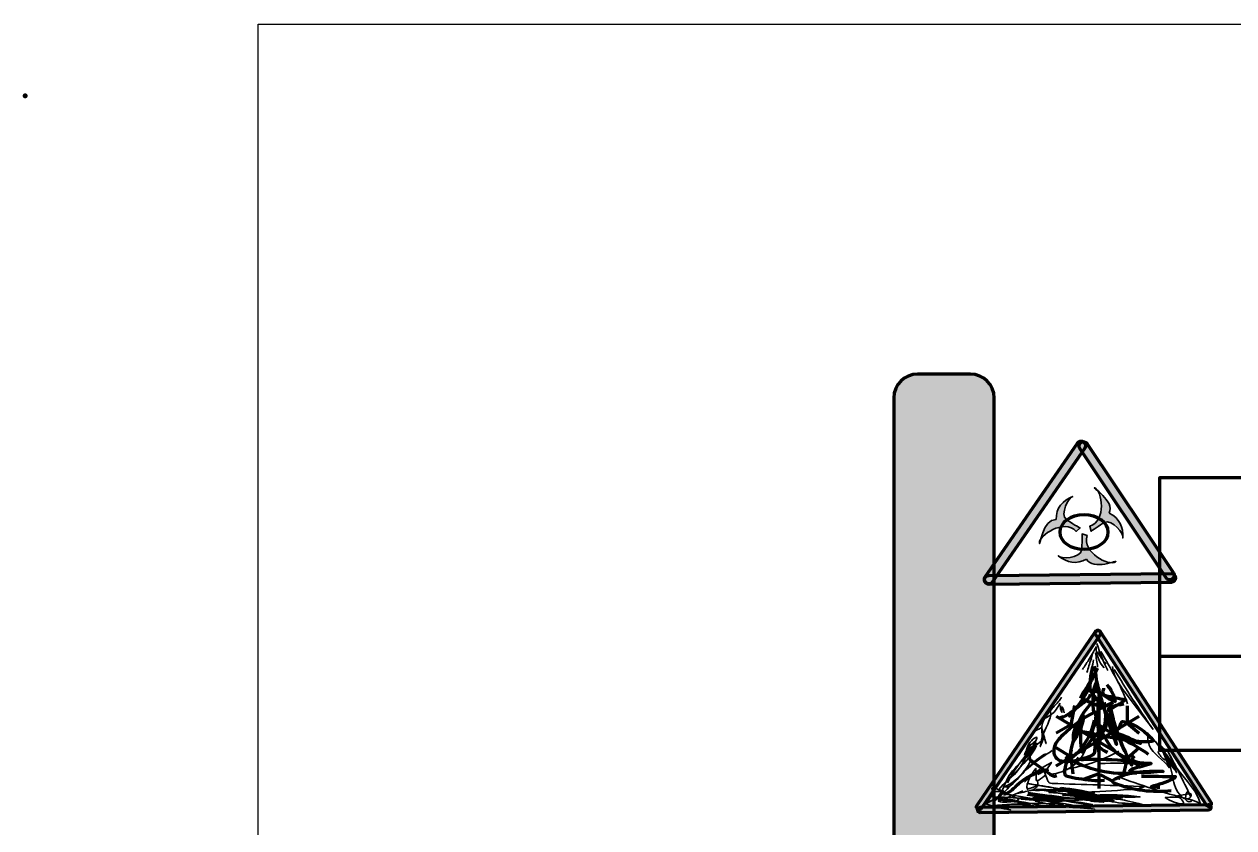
# Model space of a CAD drawing. Header units: inches. Extents: x -455 to 1024, y -792 to -26.
# Drawn here: x -455 to 160, y -435 to -26 of the extents above; entities that cross this region are included whole.
import ezdxf

# ---------------------------------------------------------------- set-up
doc = ezdxf.new("R2010")
doc.units = ezdxf.units.IN
doc.header["$MEASUREMENT"] = 0
for name, color, linetype in [('Box', 7, 'Continuous'), ('Hazard Design', 7, 'Continuous'), ('Layer 1', 7, 'Continuous')]:
    doc.layers.add(name, color=color, linetype=linetype)
picture_1 = doc.add_image_def('image1.png', size_in_pixel=(2720, 1532))

msp = doc.modelspace()

# ---------------------------------------------------------------- hatches: boundary and pattern name
at = {"layer": 'Box', "true_color": 0x939597}
h = msp.add_hatch(color=252, dxfattribs=at)
h.dxf.hatch_style = 2
edge = h.paths.add_edge_path()
edge.add_spline(control_points=[(26, -531), (26, -531), (-1, -531), (-1, -531), (-7.6, -531), (-13, -525.6), (-13, -519), (-13, -519), (-13, -216), (-13, -216), (-13, -209.4), (-7.6, -204), (-1, -204), (-1, -204), (26, -204), (26, -204), (32.6, -204), (38, -209.4), (38, -216), (38, -216), (38, -519), (38, -519), (38, -525.6), (32.6, -531), (26, -531)], knot_values=[0, 0, 0, 0, 1, 1, 1, 2, 2, 2, 3, 3, 3, 4, 4, 4, 5, 5, 5, 6, 6, 6, 7, 7, 7, 8, 8, 8, 8], degree=3, periodic=1)
at = {"layer": 'Hazard Design', "true_color": 0xed1c24}
h = msp.add_hatch(color=240, dxfattribs=at)
h.dxf.hatch_style = 2
edge = h.paths.add_edge_path()
edge.add_spline(control_points=[(37.2, -309.69), (37.2, -309.69), (84.05, -241.57), (84.05, -241.57), (84.75, -240.55), (84.49, -239.14), (83.47, -238.44), (83.47, -238.44), (83.47, -238.44), (83.47, -238.44), (82.45, -237.74), (81.04, -238), (80.34, -239.02), (80.34, -239.02), (33.49, -307.14), (33.49, -307.14), (32.79, -308.16), (33.05, -309.57), (34.07, -310.27), (34.07, -310.27), (34.07, -310.27), (34.07, -310.27), (35.09, -310.97), (36.5, -310.71), (37.2, -309.69)], knot_values=[0, 0, 0, 0, 1, 1, 1, 2, 2, 2, 3, 3, 3, 4, 4, 4, 5, 5, 5, 6, 6, 6, 7, 7, 7, 8, 8, 8, 8], degree=3, periodic=1)
h = msp.add_hatch(color=240, dxfattribs=at)
h.dxf.hatch_style = 2
edge = h.paths.add_edge_path()
edge.add_spline(control_points=[(129.11, -305.11), (129.11, -305.11), (85.21, -239.38), (85.21, -239.38), (84.53, -238.35), (83.12, -238.07), (82.09, -238.76), (82.09, -238.76), (82.09, -238.76), (82.09, -238.76), (81.07, -239.45), (80.79, -240.85), (81.47, -241.88), (81.47, -241.88), (125.36, -307.61), (125.36, -307.61), (126.05, -308.63), (127.46, -308.91), (128.49, -308.23), (128.49, -308.23), (128.49, -308.23), (128.49, -308.23), (129.51, -307.54), (129.79, -306.14), (129.11, -305.11)], knot_values=[0, 0, 0, 0, 1, 1, 1, 2, 2, 2, 3, 3, 3, 4, 4, 4, 5, 5, 5, 6, 6, 6, 7, 7, 7, 8, 8, 8, 8], degree=3, periodic=1)
at = {"layer": 'Hazard Design', "true_color": 0x231f20}
h = msp.add_hatch(color=250, dxfattribs=at)
h.dxf.hatch_style = 2
edge = h.paths.add_edge_path()
edge.add_spline(control_points=[(96.39, -274.69), (99.88, -268.7), (86.65, -260.92), (89.2, -261.86), (92.84, -263.21), (95.21, -278.6), (86.57, -281.37), (86.57, -281.37), (87.29, -283.93), (87.29, -283.93), (87.29, -283.93), (91.61, -280.76), (94.14, -279.43), (97.97, -277.41), (104.23, -285.51), (103.36, -287.41), (103.63, -281.81), (101.89, -277.27), (96.39, -274.69)], knot_values=[0, 0, 0, 0, 1, 1, 1, 2, 2, 2, 3, 3, 3, 4, 4, 4, 5, 5, 5, 6, 6, 6, 6], degree=3, periodic=1)
h = msp.add_hatch(color=250, dxfattribs=at)
h.dxf.hatch_style = 2
edge = h.paths.add_edge_path()
edge.add_spline(control_points=[(69.46, -277.97), (62.55, -277.38), (61.2, -292.67), (60.96, -289.97), (60.61, -286.1), (73.5, -277.35), (79.71, -283.97), (79.71, -283.97), (81.71, -282.22), (81.71, -282.22), (81.71, -282.22), (77, -279.68), (74.71, -277.97), (71.24, -275.37), (75.87, -266.25), (77.96, -266.22), (72.79, -268.38), (69.43, -271.9), (69.46, -277.97)], knot_values=[0, 0, 0, 0, 1, 1, 1, 2, 2, 2, 3, 3, 3, 4, 4, 4, 5, 5, 5, 6, 6, 6, 6], degree=3, periodic=1)
h = msp.add_hatch(color=250, dxfattribs=at)
h.dxf.hatch_style = 2
edge = h.paths.add_edge_path()
edge.add_spline(control_points=[(85, -298.02), (87.88, -304.33), (101.86, -298.01), (99.63, -299.54), (96.42, -301.74), (82.48, -294.81), (85.2, -286.15), (85.2, -286.15), (82.69, -285.27), (82.69, -285.27), (82.69, -285.27), (82.79, -290.62), (82.42, -293.45), (81.87, -297.75), (71.64, -298.19), (70.59, -296.39), (75.01, -299.83), (79.72, -301.03), (85, -298.02)], knot_values=[0, 0, 0, 0, 1, 1, 1, 2, 2, 2, 3, 3, 3, 4, 4, 4, 5, 5, 5, 6, 6, 6, 6], degree=3, periodic=1)
at = {"layer": 'Hazard Design', "true_color": 0xed1c24}
h = msp.add_hatch(color=240, dxfattribs=at)
h.dxf.hatch_style = 2
edge = h.paths.add_edge_path()
edge.add_spline(control_points=[(35.4, -310.94), (35.4, -310.94), (127.92, -309.89), (127.92, -309.89), (129.16, -309.88), (130.16, -308.85), (130.15, -307.61), (130.15, -307.61), (130.15, -307.61), (130.15, -307.61), (130.13, -306.38), (129.11, -305.38), (127.87, -305.39), (127.87, -305.39), (35.35, -306.44), (35.35, -306.44), (34.11, -306.45), (33.11, -307.47), (33.13, -308.71), (33.13, -308.71), (33.13, -308.71), (33.13, -308.71), (33.14, -309.95), (34.16, -310.95), (35.4, -310.94)], knot_values=[0, 0, 0, 0, 1, 1, 1, 2, 2, 2, 3, 3, 3, 4, 4, 4, 5, 5, 5, 6, 6, 6, 7, 7, 7, 8, 8, 8, 8], degree=3, periodic=1)
at = {"layer": 'Hazard Design', "true_color": 0x00adef}
h = msp.add_hatch(color=140, dxfattribs=at)
h.dxf.hatch_style = 2
edge = h.paths.add_edge_path()
edge.add_spline(control_points=[(91.49, -334.5), (90.84, -334.05), (89.95, -334.21), (89.5, -334.87), (89.5, -334.87), (29.27, -423.18), (29.27, -423.18), (28.82, -423.84), (28.99, -424.74), (29.64, -425.19), (30.29, -425.64), (31.18, -425.47), (31.63, -424.82), (31.63, -424.82), (91.86, -336.51), (91.86, -336.51), (92.31, -335.85), (92.14, -334.95), (91.49, -334.5)], knot_values=[0, 0, 0, 0, 1, 1, 1, 2, 2, 2, 3, 3, 3, 4, 4, 4, 5, 5, 5, 6, 6, 6, 6], degree=3, periodic=1)
h = msp.add_hatch(color=140, dxfattribs=at)
h.dxf.hatch_style = 2
edge = h.paths.add_edge_path()
edge.add_spline(control_points=[(148.16, -421.68), (148.16, -421.68), (91.85, -334.96), (91.85, -334.96), (91.44, -334.32), (90.59, -334.14), (89.97, -334.57), (89.97, -334.57), (89.97, -334.57), (89.97, -334.57), (89.35, -335), (89.18, -335.87), (89.59, -336.51), (89.59, -336.51), (145.9, -423.24), (145.9, -423.24), (146.32, -423.88), (147.17, -424.05), (147.79, -423.62), (147.79, -423.62), (147.79, -423.62), (147.79, -423.62), (148.41, -423.2), (148.58, -422.32), (148.16, -421.68)], knot_values=[0, 0, 0, 0, 1, 1, 1, 2, 2, 2, 3, 3, 3, 4, 4, 4, 5, 5, 5, 6, 6, 6, 7, 7, 7, 8, 8, 8, 8], degree=3, periodic=1)
h = msp.add_hatch(color=140, dxfattribs=at)
h.dxf.hatch_style = 2
edge = h.paths.add_edge_path()
edge.add_spline(control_points=[(31.04, -427.08), (31.04, -427.08), (146.81, -425.73), (146.81, -425.73), (147.58, -425.72), (148.2, -425.09), (148.19, -424.32), (148.19, -424.32), (148.19, -424.32), (148.19, -424.32), (148.18, -423.55), (147.55, -422.93), (146.78, -422.94), (146.78, -422.94), (31.01, -424.28), (31.01, -424.28), (30.24, -424.29), (29.62, -424.93), (29.63, -425.7), (29.63, -425.7), (29.63, -425.7), (29.63, -425.7), (29.63, -426.47), (30.27, -427.09), (31.04, -427.08)], knot_values=[0, 0, 0, 0, 1, 1, 1, 2, 2, 2, 3, 3, 3, 4, 4, 4, 5, 5, 5, 6, 6, 6, 7, 7, 7, 8, 8, 8, 8], degree=3, periodic=1)

# ---------------------------------------------------------------- linework, layer by layer
at = {"layer": 'Box', "color": 250, "lineweight": 211, "true_color": 0x231f20}
msp.add_lwpolyline([(374.68, -395.5), (122.11, -395.5), (122.11, -256.5), (374.68, -256.5), (374.68, -395.5)], dxfattribs=at)
at = {"layer": 'Box', "color": 251, "lineweight": 158, "true_color": 0x58585b}
msp.add_lwpolyline([(122.11, -347.45), (377.13, -347.45)], dxfattribs=at)
at = {"layer": 'Box', "color": 250, "lineweight": 70, "true_color": 0x231f20}
msp.add_open_spline([(-454.5, -63), (-454.5, -63), (-454.5, -63), (-454.5, -63), (-454.22, -63), (-454, -62.78), (-454, -62.5), (-454, -62.5), (-454, -62.5), (-454, -62.5), (-454, -62.22), (-454.22, -62), (-454.5, -62), (-454.5, -62), (-454.5, -62), (-454.5, -62), (-454.78, -62), (-455, -62.22), (-455, -62.5), (-455, -62.5), (-455, -62.5), (-455, -62.5), (-455, -62.78), (-454.78, -63), (-454.5, -63)], degree=3, knots=[0, 0, 0, 0, 1, 1, 1, 2, 2, 2, 3, 3, 3, 4, 4, 4, 5, 5, 5, 6, 6, 6, 7, 7, 7, 8, 8, 8, 8], dxfattribs=at)
at = {"layer": 'Box', "color": 252, "lineweight": 211, "true_color": 0x939597}
msp.add_open_spline([(26, -531), (26, -531), (-1, -531), (-1, -531), (-7.6, -531), (-13, -525.6), (-13, -519), (-13, -519), (-13, -216), (-13, -216), (-13, -209.4), (-7.6, -204), (-1, -204), (-1, -204), (26, -204), (26, -204), (32.6, -204), (38, -209.4), (38, -216), (38, -216), (38, -519), (38, -519), (38, -525.6), (32.6, -531), (26, -531)], degree=3, knots=[0, 0, 0, 0, 1, 1, 1, 2, 2, 2, 3, 3, 3, 4, 4, 4, 5, 5, 5, 6, 6, 6, 7, 7, 7, 8, 8, 8, 8], dxfattribs=at)
at = {"layer": 'Hazard Design', "color": 141, "lineweight": 158, "true_color": 0x6dcff6}
for points in [[(88, -349.25), (88, -349.25)], [(143.81, -420.62), (143.81, -420.62)]]:
    msp.add_lwpolyline(points, dxfattribs=at)
at = {"layer": 'Hazard Design', "color": 18, "lineweight": 106, "true_color": 0x000000}
for points in [[(91.23, -363.85), (91.23, -414.78)], [(78.9, -372.54), (77, -382.42)], [(83.2, -369.23), (90.62, -372.54)], [(90.62, -374.62), (98.47, -370.89)], [(105.64, -372.75), (105.64, -381.58)], [(69.49, -403.19), (111.76, -377.93)], [(69.49, -377.93), (111.76, -403.19)], [(77, -382.42), (69.49, -386.62)], [(105.64, -381.58), (111.76, -386.62)], [(77, -398.69), (69.49, -394.08)], [(77, -398.69), (77.95, -407.33)], [(105.64, -399.53), (103.71, -407.33)], [(111.76, -394.08), (105.64, -399.53)], [(91.23, -407.33), (83.2, -410.22)], [(91.96, -407.79), (98.89, -411.42)]]:
    msp.add_lwpolyline(points, dxfattribs=at)
at = {"layer": 'Hazard Design', "color": 240, "lineweight": 70, "true_color": 0xed1c24}
for points in [[(37.2, -309.69), (37.2, -309.69), (84.05, -241.57), (84.05, -241.57), (84.75, -240.55), (84.49, -239.14), (83.47, -238.44), (83.47, -238.44), (83.47, -238.44), (83.47, -238.44), (82.45, -237.74), (81.04, -238), (80.34, -239.02), (80.34, -239.02), (33.49, -307.14), (33.49, -307.14), (32.79, -308.16), (33.05, -309.57), (34.07, -310.27), (34.07, -310.27), (34.07, -310.27), (34.07, -310.27), (35.09, -310.97), (36.5, -310.71), (37.2, -309.69)], [(129.11, -305.11), (129.11, -305.11), (85.21, -239.38), (85.21, -239.38), (84.53, -238.35), (83.12, -238.07), (82.09, -238.76), (82.09, -238.76), (82.09, -238.76), (82.09, -238.76), (81.07, -239.45), (80.79, -240.85), (81.47, -241.88), (81.47, -241.88), (125.36, -307.61), (125.36, -307.61), (126.05, -308.63), (127.46, -308.91), (128.49, -308.23), (128.49, -308.23), (128.49, -308.23), (128.49, -308.23), (129.51, -307.54), (129.79, -306.14), (129.11, -305.11)], [(35.4, -310.94), (35.4, -310.94), (127.92, -309.89), (127.92, -309.89), (129.16, -309.88), (130.16, -308.85), (130.15, -307.61), (130.15, -307.61), (130.15, -307.61), (130.15, -307.61), (130.13, -306.38), (129.11, -305.38), (127.87, -305.39), (127.87, -305.39), (35.35, -306.44), (35.35, -306.44), (34.11, -306.45), (33.11, -307.47), (33.13, -308.71), (33.13, -308.71), (33.13, -308.71), (33.13, -308.71), (33.14, -309.95), (34.16, -310.95), (35.4, -310.94)]]:
    msp.add_open_spline(points, degree=3, knots=[0, 0, 0, 0, 1, 1, 1, 2, 2, 2, 3, 3, 3, 4, 4, 4, 5, 5, 5, 6, 6, 6, 7, 7, 7, 8, 8, 8, 8], dxfattribs=at)
at = {"layer": 'Hazard Design', "color": 250, "lineweight": 35, "true_color": 0x231f20}
for points in [[(96.39, -274.69), (99.88, -268.7), (86.65, -260.92), (89.2, -261.86), (92.84, -263.21), (95.21, -278.6), (86.57, -281.37), (86.57, -281.37), (87.29, -283.93), (87.29, -283.93), (87.29, -283.93), (91.61, -280.76), (94.14, -279.43), (97.97, -277.41), (104.23, -285.51), (103.36, -287.41), (103.63, -281.81), (101.89, -277.27), (96.39, -274.69)], [(69.46, -277.97), (62.55, -277.38), (61.2, -292.67), (60.96, -289.97), (60.61, -286.1), (73.5, -277.35), (79.71, -283.97), (79.71, -283.97), (81.71, -282.22), (81.71, -282.22), (81.71, -282.22), (77, -279.68), (74.71, -277.97), (71.24, -275.37), (75.87, -266.25), (77.96, -266.22), (72.79, -268.38), (69.43, -271.9), (69.46, -277.97)], [(85, -298.02), (87.88, -304.33), (101.86, -298.01), (99.63, -299.54), (96.42, -301.74), (82.48, -294.81), (85.2, -286.15), (85.2, -286.15), (82.69, -285.27), (82.69, -285.27), (82.69, -285.27), (82.79, -290.62), (82.42, -293.45), (81.87, -297.75), (71.64, -298.19), (70.59, -296.39), (75.01, -299.83), (79.72, -301.03), (85, -298.02)]]:
    msp.add_open_spline(points, degree=3, knots=[0, 0, 0, 0, 1, 1, 1, 2, 2, 2, 3, 3, 3, 4, 4, 4, 5, 5, 5, 6, 6, 6, 6], dxfattribs=at)
at = {"layer": 'Hazard Design', "color": 250, "lineweight": 106, "true_color": 0x231f20}
msp.add_open_spline([(96, -284.33), (96, -289.16), (90.48, -293.07), (83.67, -293.07), (76.85, -293.07), (71.33, -289.16), (71.33, -284.33), (71.33, -279.51), (76.85, -275.59), (83.67, -275.59), (90.48, -275.59), (96, -279.51), (96, -284.33)], degree=3, knots=[0, 0, 0, 0, 1, 1, 1, 2, 2, 2, 3, 3, 3, 4, 4, 4, 4], dxfattribs=at)
at = {"layer": 'Hazard Design', "color": 140, "lineweight": 70, "true_color": 0x00adef}
for points, knots in [([(91.49, -334.5), (90.84, -334.05), (89.95, -334.21), (89.5, -334.87), (89.5, -334.87), (29.27, -423.18), (29.27, -423.18), (28.82, -423.84), (28.99, -424.74), (29.64, -425.19), (30.29, -425.64), (31.18, -425.47), (31.63, -424.82), (31.63, -424.82), (91.86, -336.51), (91.86, -336.51), (92.31, -335.85), (92.14, -334.95), (91.49, -334.5)], [0, 0, 0, 0, 1, 1, 1, 2, 2, 2, 3, 3, 3, 4, 4, 4, 5, 5, 5, 6, 6, 6, 6]), ([(148.16, -421.68), (148.16, -421.68), (91.85, -334.96), (91.85, -334.96), (91.44, -334.32), (90.59, -334.14), (89.97, -334.57), (89.97, -334.57), (89.97, -334.57), (89.97, -334.57), (89.35, -335), (89.18, -335.87), (89.59, -336.51), (89.59, -336.51), (145.9, -423.24), (145.9, -423.24), (146.32, -423.88), (147.17, -424.05), (147.79, -423.62), (147.79, -423.62), (147.79, -423.62), (147.79, -423.62), (148.41, -423.2), (148.58, -422.32), (148.16, -421.68)], [0, 0, 0, 0, 1, 1, 1, 2, 2, 2, 3, 3, 3, 4, 4, 4, 5, 5, 5, 6, 6, 6, 7, 7, 7, 8, 8, 8, 8]), ([(31.04, -427.08), (31.04, -427.08), (146.81, -425.73), (146.81, -425.73), (147.58, -425.72), (148.2, -425.09), (148.19, -424.32), (148.19, -424.32), (148.19, -424.32), (148.19, -424.32), (148.18, -423.55), (147.55, -422.93), (146.78, -422.94), (146.78, -422.94), (31.01, -424.28), (31.01, -424.28), (30.24, -424.29), (29.62, -424.93), (29.63, -425.7), (29.63, -425.7), (29.63, -425.7), (29.63, -425.7), (29.63, -426.47), (30.27, -427.09), (31.04, -427.08)], [0, 0, 0, 0, 1, 1, 1, 2, 2, 2, 3, 3, 3, 4, 4, 4, 5, 5, 5, 6, 6, 6, 7, 7, 7, 8, 8, 8, 8])]:
    msp.add_open_spline(points, degree=3, knots=knots, dxfattribs=at)
at = {"layer": 'Hazard Design', "color": 141, "lineweight": 35, "true_color": 0x6dcff6}
for points, knots in [([(89.93, -342.47), (88.84, -344.95), (87.36, -347.25), (85.9, -349.53), (84.9, -351.08), (83.9, -352.63), (82.9, -354.19)], [0, 0, 0, 0, 1, 1, 1, 2, 2, 2, 2]), ([(88.05, -346.26), (87.77, -347.17), (87.49, -348.08), (87.21, -348.99), (86.51, -351.26), (85.81, -353.52), (85.11, -355.79)], [0, 0, 0, 0, 1, 1, 1, 2, 2, 2, 2]), ([(98.08, -352.77), (98.96, -358.46), (102.55, -363.3), (106.04, -367.89), (110.29, -373.5), (114.54, -379.1), (118.79, -384.71)], [0, 0, 0, 0, 1, 1, 1, 2, 2, 2, 2]), ([(72.18, -368.33), (71.35, -370.1), (69.88, -371.47), (68.54, -372.89), (67.05, -374.47), (65.68, -376.16), (64.44, -377.95), (63.56, -379.22), (62.73, -380.57), (62.41, -382.07), (62.05, -383.73), (62.32, -385.44), (62.36, -387.13), (62.41, -389.27), (62.1, -391.41), (61.44, -393.43), (62.06, -391.78), (62.67, -390.13), (63.28, -388.47), (63.73, -389.59), (64.09, -390.74), (64.34, -391.92), (63.61, -389.2), (62.87, -386.47), (62.13, -383.75), (60.63, -384.54), (59.12, -385.32), (57.61, -386.11)], [0, 0, 0, 0, 1, 1, 1, 2, 2, 2, 3, 3, 3, 4, 4, 4, 5, 5, 5, 6, 6, 6, 7, 7, 7, 8, 8, 8, 9, 9, 9, 9]), ([(94.39, -370.91), (94.68, -379.35), (93.35, -387.85), (90.5, -395.76), (90.44, -386.8), (90.38, -377.83), (90.32, -368.86)], [0, 0, 0, 0, 1, 1, 1, 2, 2, 2, 2]), ([(71.58, -371.33), (70.31, -373.52), (68.97, -375.78), (66.9, -377.24), (65.66, -378.11), (64.2, -378.66), (63.09, -379.69), (62.4, -380.32), (61.88, -381.12), (61.37, -381.9), (61.27, -382.05), (61.18, -382.27), (61.32, -382.38), (61.45, -382.5), (61.57, -382.12), (61.41, -382.2)], [0, 0, 0, 0, 1, 1, 1, 2, 2, 2, 3, 3, 3, 4, 4, 4, 5, 5, 5, 5]), ([(71.79, -372.51), (71.54, -373.68), (71.77, -374.94), (72.42, -375.94), (72.46, -375.06), (72.51, -374.18), (72.55, -373.29), (73.15, -374.16), (73.49, -375.2), (73.52, -376.25)], [0, 0, 0, 0, 1, 1, 1, 2, 2, 2, 3, 3, 3, 3]), ([(66.59, -375.72), (66.9, -376.74), (66.7, -377.84), (66.41, -378.86), (65.14, -383.27), (62.07, -387.17), (61.77, -391.75)], [0, 0, 0, 0, 1, 1, 1, 2, 2, 2, 2]), ([(143.02, -422.44), (137.46, -419.7), (131.12, -418.58), (124.96, -419.24), (127.66, -421.3), (131.01, -422.48), (134.41, -422.56), (133.92, -420.62), (132.24, -419.04), (130.28, -418.65), (132.82, -418.2), (135.37, -417.75), (137.92, -417.3), (138.65, -418.34), (137.64, -419.89), (136.39, -420.09), (135.14, -420.29), (133.93, -419.55), (133.02, -418.67), (127.72, -413.57), (129.3, -404.49), (125.35, -398.29), (126.56, -400.76), (128.05, -403.1), (129.76, -405.25), (125.94, -398.53), (121.37, -392.24), (116.15, -386.53), (116.04, -388.6), (116.1, -390.73), (116.83, -392.67), (118.68, -397.51), (124.15, -399.92), (127.05, -404.21), (125.81, -401.07), (124.57, -397.93), (123.33, -394.79), (126.46, -398.26), (128.99, -402.3), (130.74, -406.64), (129.38, -402.71), (127.76, -398.86), (125.92, -395.13), (130.1, -402.88), (134.06, -410.76), (137.79, -418.75), (137.59, -417.8), (136.95, -416.94), (136.09, -416.49), (135.49, -417.73), (134.88, -419.17), (135.41, -420.45), (135.94, -421.73), (138.23, -422.02), (138.53, -420.67), (126.35, -417.55), (114.35, -413.76), (102.58, -409.34), (102.13, -409.17), (101.54, -409.03), (101.23, -409.4), (100.91, -409.77), (101.71, -410.38), (101.8, -409.9)], [0, 0, 0, 0, 1, 1, 1, 2, 2, 2, 3, 3, 3, 4, 4, 4, 5, 5, 5, 6, 6, 6, 7, 7, 7, 8, 8, 8, 9, 9, 9, 10, 10, 10, 11, 11, 11, 12, 12, 12, 13, 13, 13, 14, 14, 14, 15, 15, 15, 16, 16, 16, 17, 17, 17, 18, 18, 18, 19, 19, 19, 20, 20, 20, 21, 21, 21, 21]), ([(51.41, -401.29), (54.89, -398.91), (57.74, -395.56), (59.58, -391.71), (57.13, -393.26), (55, -395.35), (53.37, -397.79), (54.08, -394.68), (56.7, -392.48), (59.17, -390.52), (57.4, -391.79), (55.81, -393.33), (54.47, -395.07), (55.02, -392.26), (56.94, -389.77), (59.48, -388.59), (59.83, -388.98), (59.63, -389.61), (59.4, -390.1), (57.7, -393.67), (55.48, -396.99), (52.85, -399.92), (50.01, -403.08), (46.61, -405.86), (44.7, -409.7), (43.97, -411.16), (43.48, -412.73), (42.82, -414.22), (41.69, -416.78), (40.04, -419.11), (38.02, -421)], [0, 0, 0, 0, 1, 1, 1, 2, 2, 2, 3, 3, 3, 4, 4, 4, 5, 5, 5, 6, 6, 6, 7, 7, 7, 8, 8, 8, 9, 9, 9, 10, 10, 10, 10]), ([(37.33, -421.64), (41.03, -419.34), (43.83, -415.83), (46.79, -412.59), (52.86, -405.92), (59.86, -400.14), (67.5, -395.49)], [0, 0, 0, 0, 1, 1, 1, 2, 2, 2, 2]), ([(43.29, -413.93), (44.81, -414.53), (46.42, -413.37), (47.61, -412.23), (53.05, -406.99), (57.52, -400.4), (64.22, -397.04)], [0, 0, 0, 0, 1, 1, 1, 2, 2, 2, 2]), ([(66.64, -407.57), (74.38, -406.66), (82.31, -402), (84.55, -394.32), (79.42, -395.43), (75.07, -399.72), (73.77, -404.94), (83.43, -403.62), (92.86, -400.48), (101.42, -395.71)], [0, 0, 0, 0, 1, 1, 1, 2, 2, 2, 3, 3, 3, 3]), ([(121.24, -396), (121.99, -397.74), (123.25, -399.26), (124.81, -400.33), (125.14, -399.14), (125.1, -397.84), (124.69, -396.67), (128.54, -401.51), (132.4, -406.35), (136.26, -411.19), (139.05, -414.68), (141.93, -418.37), (142.78, -422.76)], [0, 0, 0, 0, 1, 1, 1, 2, 2, 2, 3, 3, 3, 4, 4, 4, 4]), ([(53.35, -411.53), (57.44, -407.52), (62.09, -404.13), (67.12, -401.49), (65.62, -404.32), (63.08, -406.55), (60.13, -407.63)], [0, 0, 0, 0, 1, 1, 1, 2, 2, 2, 2]), ([(54.53, -415.19), (56.27, -414.63), (58, -414.07), (59.74, -413.5), (58.53, -413.92), (57.33, -414.33), (56.12, -414.75), (55.81, -414.86), (55.46, -414.97), (55.15, -414.85), (54.49, -414.59), (54.53, -413.63), (54.72, -412.94), (55.59, -409.84), (57.14, -406.93), (59.23, -404.52), (59.25, -406.32), (59.27, -408.13), (59.28, -409.93), (59.28, -410.14), (59.29, -410.36), (59.41, -410.53), (59.69, -410.92), (60.3, -410.7), (60.7, -410.43), (61.92, -409.62), (63.08, -408.72), (64.18, -407.75)], [0, 0, 0, 0, 1, 1, 1, 2, 2, 2, 3, 3, 3, 4, 4, 4, 5, 5, 5, 6, 6, 6, 7, 7, 7, 8, 8, 8, 9, 9, 9, 9]), ([(100.35, -400.17), (104.74, -401.58), (109.31, -402.38), (113.91, -402.54), (106.48, -401.9), (99.02, -401.73), (91.58, -402.04)], [0, 0, 0, 0, 1, 1, 1, 2, 2, 2, 2]), ([(59.2, -410.24), (60.55, -410.86), (60.56, -413), (59.57, -414.13), (58.59, -415.26), (57.05, -415.64), (55.6, -415.97), (53.35, -416.47), (51.1, -416.98), (48.85, -417.49)], [0, 0, 0, 0, 1, 1, 1, 2, 2, 2, 3, 3, 3, 3]), ([(63.44, -406.14), (64.01, -407.59), (64.58, -409.05), (65.15, -410.51), (65.35, -411.01), (65.57, -411.54), (66, -411.84), (66.41, -412.13), (66.95, -412.16), (67.45, -412.17), (83.17, -412.7), (98.9, -413.22), (114.63, -413.75), (112.15, -414.91), (109.35, -415.12), (106.63, -415.3), (98.69, -415.85), (90.76, -416.39), (82.83, -416.93), (84.94, -416.74), (87.05, -416.56), (89.15, -416.37)], [0, 0, 0, 0, 1, 1, 1, 2, 2, 2, 3, 3, 3, 4, 4, 4, 5, 5, 5, 6, 6, 6, 7, 7, 7, 7]), ([(39.03, -413.37), (37.83, -416.21), (36.39, -418.95), (34.73, -421.54), (37.59, -420.79), (40.18, -419.08), (41.99, -416.75), (41.44, -416.14), (40.49, -416.16), (39.68, -416.27), (38.87, -416.38), (37.96, -416.51), (37.29, -416.04), (36.62, -415.57), (36.69, -414.22), (37.51, -414.17), (39.44, -414.97), (41.37, -415.78), (43.31, -416.58), (40.34, -418.93), (37.11, -420.93), (33.7, -422.55), (37.83, -423.9), (42.07, -424.92), (46.36, -425.61), (43.09, -424.97), (39.81, -424.32), (36.53, -423.67), (40.6, -423.12), (44.76, -423.29), (48.77, -424.17), (44.94, -424.07), (41.11, -423.84), (37.29, -423.46), (43.65, -422.81), (50.05, -422.56), (56.44, -422.72), (52.03, -422.07), (47.62, -421.41), (43.22, -420.76), (49.93, -421.09), (56.6, -422.11), (63.1, -423.81), (58.68, -423.67), (54.27, -423.22), (49.91, -422.49), (57.68, -422.27), (65.47, -422.38), (73.23, -422.83), (63.1, -420.97), (52.96, -419.12), (42.82, -417.26), (45.56, -417.77), (48.2, -418.79), (50.56, -420.26), (49, -421.48), (46.87, -421.76), (44.92, -421.46), (42.97, -421.16), (41.14, -420.34), (39.34, -419.53), (42.43, -419.91), (45.53, -420.29), (48.62, -420.67), (45.97, -421.85), (42.89, -422.03), (40.11, -421.17), (40.65, -419.15), (41.55, -417.22), (42.77, -415.52)], [0, 0, 0, 0, 1, 1, 1, 2, 2, 2, 3, 3, 3, 4, 4, 4, 5, 5, 5, 6, 6, 6, 7, 7, 7, 8, 8, 8, 9, 9, 9, 10, 10, 10, 11, 11, 11, 12, 12, 12, 13, 13, 13, 14, 14, 14, 15, 15, 15, 16, 16, 16, 17, 17, 17, 18, 18, 18, 19, 19, 19, 20, 20, 20, 21, 21, 21, 22, 22, 22, 23, 23, 23, 23]), ([(112.01, -418.94), (104.4, -417.91), (96.69, -417.66), (89.03, -418.2), (96.3, -423.05), (105.87, -421.73), (114.48, -423.21), (106.55, -420.96), (98.43, -419.37), (90.24, -418.46), (97.54, -418.23), (104.86, -418.42), (112.14, -419.04), (98.47, -419.55), (84.72, -417.99), (71.51, -414.45), (78.66, -415.43), (85.76, -416.8), (92.77, -418.55), (84.62, -417.05), (76.4, -415.94), (68.14, -415.22), (74.08, -415.3), (80.01, -415.79), (85.87, -416.69), (81.32, -416.08), (76.79, -415.28), (72.31, -414.28), (77.9, -414.91), (83.46, -415.84), (88.95, -417.06), (84.5, -417.23), (80.04, -417.18), (75.59, -416.92), (80.89, -417.81), (86.2, -418.69), (91.5, -419.57), (86.56, -418.72), (81.61, -417.87), (76.67, -417.01), (83.2, -417.78), (89.74, -418.55), (96.28, -419.31), (91.76, -419.95), (87.19, -420.27), (82.63, -420.28), (85.25, -420.8), (87.93, -421.05), (90.6, -421.04), (81.93, -419.29), (73.26, -417.55), (64.59, -415.81), (69.82, -415.95), (75.05, -416.3), (80.25, -416.88), (71.82, -414.92), (63.3, -413.37), (54.72, -412.24), (62.59, -413.74), (70.52, -414.89), (78.49, -415.7), (72.15, -415.53), (65.81, -415.37), (59.47, -415.21), (69.82, -416.76), (80.12, -418.61), (90.36, -420.76), (80.92, -420.03), (71.49, -419.09), (62.09, -417.94), (65.43, -418.19), (68.75, -418.61), (72.05, -419.19), (66.49, -418.4), (60.9, -417.84), (55.29, -417.51), (59.83, -418.71), (64.47, -419.56), (69.14, -420.05), (65.33, -419.84), (61.52, -419.62), (57.71, -419.41), (65.43, -419.43), (73.15, -419.6), (80.87, -419.91), (72.22, -419.34), (63.56, -418.77), (54.91, -418.2), (66.34, -419.92), (77.76, -421.64), (89.19, -423.35), (82.8, -422.59), (76.43, -421.58), (70.11, -420.33), (76.03, -421.17), (81.96, -422.01), (87.88, -422.85), (80.24, -421.54), (72.54, -420.6), (64.81, -420.05), (71.58, -419.84), (78.36, -419.94), (85.12, -420.36), (74, -421.49), (62.76, -421.42), (51.66, -420.14), (58.35, -420), (65.05, -420.17), (71.73, -420.64), (69.06, -420.41), (66.4, -420.17), (63.74, -419.93), (76.84, -419.62), (89.95, -419.49), (103.06, -419.55), (90.65, -418.81), (78.25, -417.9), (65.88, -416.8), (73.46, -417.24), (81.04, -417.91), (88.59, -418.79), (83.3, -418.96), (78, -418.74), (72.74, -418.13), (83.35, -418.26), (93.96, -419.08), (104.46, -420.6), (98.25, -420.08), (92.03, -419.56), (85.81, -419.04), (90.22, -419.18), (94.62, -419.83), (98.88, -420.98), (95.02, -421.3), (91.14, -421.39), (87.27, -421.24), (87.77, -421.22), (88.26, -421.2), (88.76, -421.19), (86.68, -420.45), (84.49, -420.03), (82.29, -419.95), (87.45, -420.33), (92.6, -420.71), (97.76, -421.08), (91.99, -420), (86.23, -418.91), (80.47, -417.83), (84.54, -419.92), (89.1, -420.85), (93.59, -421.75), (80.83, -420.12), (68.07, -418.49), (55.3, -416.86), (60.34, -417.96), (65.37, -419.06), (70.4, -420.17), (66.55, -420.35), (62.7, -420.68), (58.87, -421.14), (63.01, -422.08), (67.14, -423.02), (71.28, -423.96), (67.36, -423.98), (63.45, -423.99), (59.53, -424), (69.39, -423.75), (79.26, -424.19), (89.05, -425.33), (81.07, -423.84), (73.08, -422.35), (65.09, -420.86), (67.5, -420.85), (69.9, -420.84), (72.31, -420.83), (60.37, -420.17), (48.43, -419.52), (36.49, -418.86)], [0, 0, 0, 0, 1, 1, 1, 2, 2, 2, 3, 3, 3, 4, 4, 4, 5, 5, 5, 6, 6, 6, 7, 7, 7, 8, 8, 8, 9, 9, 9, 10, 10, 10, 11, 11, 11, 12, 12, 12, 13, 13, 13, 14, 14, 14, 15, 15, 15, 16, 16, 16, 17, 17, 17, 18, 18, 18, 19, 19, 19, 20, 20, 20, 21, 21, 21, 22, 22, 22, 23, 23, 23, 24, 24, 24, 25, 25, 25, 26, 26, 26, 27, 27, 27, 28, 28, 28, 29, 29, 29, 30, 30, 30, 31, 31, 31, 32, 32, 32, 33, 33, 33, 34, 34, 34, 35, 35, 35, 36, 36, 36, 37, 37, 37, 38, 38, 38, 39, 39, 39, 40, 40, 40, 41, 41, 41, 42, 42, 42, 43, 43, 43, 44, 44, 44, 45, 45, 45, 46, 46, 46, 47, 47, 47, 48, 48, 48, 49, 49, 49, 50, 50, 50, 51, 51, 51, 52, 52, 52, 53, 53, 53, 54, 54, 54, 55, 55, 55, 56, 56, 56, 57, 57, 57, 58, 58, 58, 59, 59, 59, 59])]:
    msp.add_open_spline(points, degree=3, knots=knots, dxfattribs=at)
for points in [[(89.79, -342.5), (89.77, -346.47), (91.23, -350.43), (93.82, -353.44)], [(90.24, -341), (91.59, -345.76), (93.44, -350.37), (95.77, -354.74)], [(88.55, -349.26), (88.38, -350.79), (88.01, -352.3), (87.47, -353.74)], [(89.52, -345.75), (89.86, -348.16), (90.21, -350.58), (90.56, -352.99)], [(90.51, -345.24), (91.81, -347.4), (93.22, -349.49), (94.75, -351.5)], [(92.23, -345.05), (97.12, -353.74), (102.44, -362.28), (105.83, -371.66)], [(99.02, -354.14), (105.08, -364.31), (111.5, -374.27), (118.27, -383.98)], [(59.49, -393.06), (54.98, -401.96), (46.48, -407.87), (40.12, -415.49)], [(44.8, -411.88), (49.01, -403.32), (55.18, -395.79), (62.67, -390.08)], [(56.27, -392.07), (54.97, -398.74), (51.46, -404.94), (46.45, -409.39)], [(56.67, -400.38), (53.88, -406.16), (49.21, -410.95), (43.58, -413.81)], [(52.62, -415.87), (48.42, -417.72), (44.23, -419.56), (40.03, -421.41)], [(65.03, -415.4), (62.35, -415.74), (59.65, -415.81), (56.96, -415.61)]]:
    msp.add_open_spline(points, degree=3, dxfattribs=at)
at = {"layer": 'Hazard Design', "color": 141, "lineweight": 158, "true_color": 0x6dcff6}
for points, knots in [([(90.31, -353.56), (88.47, -357.55), (86.32, -361.39), (83.9, -365.03), (83.08, -366.26), (82.21, -367.51), (81.94, -368.96)], [0, 0, 0, 0, 1, 1, 1, 2, 2, 2, 2]), ([(89.87, -353.75), (90.05, -354.05), (89.91, -354.44), (89.77, -354.76), (87.75, -359.28), (85.46, -363.68), (82.91, -367.92)], [0, 0, 0, 0, 1, 1, 1, 2, 2, 2, 2]), ([(95.23, -361.89), (97.36, -364.29), (98.85, -367.29), (99.5, -370.48), (94.97, -369.2), (91.37, -365.12), (86.7, -364.65), (86.91, -365.43), (87.43, -366.07), (87.94, -366.69), (92.26, -371.98), (96.18, -377.62), (99.67, -383.53), (100, -384.1), (100.59, -384.76), (101.18, -384.46), (101.45, -384.33), (101.59, -384.02), (101.7, -383.74), (101.96, -383.09), (102.19, -382.44), (102.37, -381.77), (102.46, -381.45), (102.56, -381.11), (102.8, -380.89), (103.17, -380.58), (103.71, -380.66), (104.17, -380.78), (109.97, -382.24), (115.26, -385.74), (118.95, -390.57), (117.63, -391.03), (116.21, -391.06), (114.82, -391.03), (112.65, -390.99), (110.49, -390.79), (108.35, -390.45), (105.35, -389.97), (102.16, -389.04), (100.35, -386.54), (104.5, -387.9), (108.53, -389.68), (112.35, -391.84), (101.49, -389.65), (90.62, -387.46), (79.75, -385.27)], [0, 0, 0, 0, 1, 1, 1, 2, 2, 2, 3, 3, 3, 4, 4, 4, 5, 5, 5, 6, 6, 6, 7, 7, 7, 8, 8, 8, 9, 9, 9, 10, 10, 10, 11, 11, 11, 12, 12, 12, 13, 13, 13, 14, 14, 14, 15, 15, 15, 15]), ([(97.08, -376.35), (99.76, -385.55), (103.43, -394.44), (108.01, -402.81), (102.69, -393.54), (99, -383.28), (97.17, -372.69), (96.47, -379.33), (98.37, -385.94), (100.25, -392.34), (96.13, -381.84), (92.75, -371.05), (90.13, -360.06), (87.55, -365.06), (88.03, -371.08), (88.57, -376.71)], [0, 0, 0, 0, 1, 1, 1, 2, 2, 2, 3, 3, 3, 4, 4, 4, 5, 5, 5, 5]), ([(86.76, -366.73), (86.75, -368.01), (85.76, -369.04), (84.82, -369.89), (81.03, -373.3), (76.9, -376.31), (72.52, -378.86), (72.37, -378.55), (72.28, -378.21), (72.26, -377.86)], [0, 0, 0, 0, 1, 1, 1, 2, 2, 2, 3, 3, 3, 3]), ([(85.93, -363.29), (85.34, -365.64), (84.01, -367.72), (82.64, -369.7), (80.65, -372.58), (78.52, -375.37), (76.26, -378.04), (76.43, -377.63), (76.59, -377.23), (76.76, -376.82)], [0, 0, 0, 0, 1, 1, 1, 2, 2, 2, 3, 3, 3, 3]), ([(103.96, -371.88), (101.74, -372.14), (99.54, -372.6), (97.4, -373.26), (96.99, -373.38), (96.56, -373.53), (96.25, -373.83), (95.94, -374.14), (95.79, -374.66), (96.02, -375.04), (98.98, -373.27), (101.94, -371.5), (104.9, -369.73), (101.47, -369.13), (98.07, -368.41), (94.69, -367.56), (94.34, -367.47), (93.96, -367.36), (93.69, -367.1), (93.27, -366.69), (93.23, -366.01), (93.36, -365.42), (93.49, -364.84), (93.74, -364.28), (93.78, -363.68)], [0, 0, 0, 0, 1, 1, 1, 2, 2, 2, 3, 3, 3, 4, 4, 4, 5, 5, 5, 6, 6, 6, 7, 7, 7, 8, 8, 8, 8]), ([(88.85, -380.06), (87.38, -387.3), (83.49, -393.99), (77.98, -398.74), (76.94, -398.52), (76.85, -397.04), (77.04, -395.97), (78.15, -389.62), (80.3, -383.47), (83.37, -377.84), (83.06, -382.29), (81.33, -386.62), (78.53, -390.01), (77.89, -387.78), (78.7, -385.4), (79.65, -383.29), (82.07, -377.91), (85.46, -373.01), (89.6, -368.9)], [0, 0, 0, 0, 1, 1, 1, 2, 2, 2, 3, 3, 3, 4, 4, 4, 5, 5, 5, 6, 6, 6, 6]), ([(94.73, -377.98), (94.94, -380.19), (95.12, -382.51), (94.22, -384.53), (93.51, -386.1), (92.22, -387.29), (91.23, -388.69), (89.9, -390.58), (89.12, -392.87), (89.02, -395.19), (88.99, -395.9), (89, -396.66), (88.59, -397.21), (88.3, -397.58), (87.87, -397.8), (87.45, -397.99), (83.94, -399.58), (80.19, -400.61), (76.37, -401.04), (74.16, -401.28), (71.69, -401.24), (70.04, -399.72), (68.32, -398.15), (68.05, -395.38), (68.83, -393.15), (69.61, -390.92), (71.24, -389.13), (72.91, -387.5), (77.77, -382.76), (83.33, -378.77), (89.35, -375.73), (89.78, -377.88), (89.63, -380.15), (88.92, -382.23), (88.42, -383.72), (87.62, -385.17), (87.62, -386.75), (87.62, -387.9), (88.05, -389.01), (88.6, -390.02), (90.13, -392.85), (92.63, -395.1), (95.56, -396.29)], [0, 0, 0, 0, 1, 1, 1, 2, 2, 2, 3, 3, 3, 4, 4, 4, 5, 5, 5, 6, 6, 6, 7, 7, 7, 8, 8, 8, 9, 9, 9, 10, 10, 10, 11, 11, 11, 12, 12, 12, 13, 13, 13, 14, 14, 14, 14]), ([(95.99, -381.33), (90.99, -385.69), (86.52, -390.7), (82.73, -396.21), (81.9, -391.88), (81.78, -387.41), (82.38, -383.05), (80.49, -385.54), (78.98, -388.33), (77.89, -391.28), (78.7, -390.16), (79.5, -389.03), (80.31, -387.9)], [0, 0, 0, 0, 1, 1, 1, 2, 2, 2, 3, 3, 3, 4, 4, 4, 4]), ([(89.98, -381.99), (93.27, -385.56), (94.66, -390.61), (97.82, -394.3), (100.19, -397.07), (103.4, -398.89), (106.54, -400.66), (98.82, -400.14), (91.08, -399.95), (83.35, -400.09), (82.17, -400.11), (80.89, -400.11), (79.94, -399.38)], [0, 0, 0, 0, 1, 1, 1, 2, 2, 2, 3, 3, 3, 4, 4, 4, 4]), ([(122.69, -393.79), (122.6, -393.67), (122.5, -393.54), (122.4, -393.41), (123.2, -394.26), (124.15, -394.96), (125.19, -395.46)], [0, 0, 0, 0, 1, 1, 1, 2, 2, 2, 2]), ([(55.8, -398.79), (55.79, -399.83), (56.71, -400.59), (57.54, -401.18), (60.5, -403.27), (63.45, -405.37), (66.4, -407.47), (66.91, -407.83), (67.43, -408.19), (68.02, -408.37), (68.62, -408.56), (69.3, -408.52), (69.79, -408.14)], [0, 0, 0, 0, 1, 1, 1, 2, 2, 2, 3, 3, 3, 4, 4, 4, 4]), ([(77.12, -395.06), (76.42, -399.13), (73.3, -402.75), (73.78, -406.86), (73.82, -407.23), (73.9, -407.61), (74.13, -407.9), (74.41, -408.25), (74.85, -408.41), (75.26, -408.53), (77.1, -409.08), (79, -409.36), (80.9, -409.65), (85.24, -410.3), (89.63, -410.95), (94.01, -410.58)], [0, 0, 0, 0, 1, 1, 1, 2, 2, 2, 3, 3, 3, 4, 4, 4, 5, 5, 5, 5]), ([(128.01, -415.91), (118.41, -417.04), (108.55, -415.78), (99.52, -412.26), (98.82, -411.99), (97.99, -411.51), (98.05, -410.74), (101.78, -408.27), (106.16, -406.99), (110.56, -406.42), (114.96, -405.84), (119.41, -405.93), (123.84, -406.03), (119.58, -406.43), (115.31, -406.82), (111.04, -406.68), (109.64, -406.64), (108.21, -406.53), (106.93, -405.94), (107.07, -405.19), (107.91, -404.85), (108.63, -404.64), (111.66, -403.76), (114.69, -402.88), (117.71, -402), (115.14, -402.17), (112.54, -401.92), (110.05, -401.26), (109.29, -401.06), (108.41, -400.67), (108.32, -399.88), (108.23, -399.19), (108.79, -398.61), (109.3, -398.16)], [0, 0, 0, 0, 1, 1, 1, 2, 2, 2, 3, 3, 3, 4, 4, 4, 5, 5, 5, 6, 6, 6, 7, 7, 7, 8, 8, 8, 9, 9, 9, 10, 10, 10, 11, 11, 11, 11]), ([(65.6, -405.13), (64.67, -405.3), (63.75, -405.51), (62.84, -405.75), (61.94, -405.99), (60.92, -406.37), (60.61, -407.27)], [0, 0, 0, 0, 1, 1, 1, 2, 2, 2, 2]), ([(42.66, -417.51), (45.35, -417.52), (47.39, -415.18), (49.35, -413.27), (52.69, -410.01), (56.78, -407.56), (61.2, -406.18)], [0, 0, 0, 0, 1, 1, 1, 2, 2, 2, 2]), ([(112.81, -408.51), (118.57, -408.54), (124.33, -408.56), (130.08, -408.59), (129.97, -409.27), (129.3, -409.68), (128.7, -409.98), (125.23, -411.68), (121.52, -412.76), (117.82, -413.84), (119.27, -413.91), (120.72, -413.98), (122.18, -414.06)], [0, 0, 0, 0, 1, 1, 1, 2, 2, 2, 3, 3, 3, 4, 4, 4, 4])]:
    msp.add_open_spline(points, degree=3, knots=knots, dxfattribs=at)
for points in [[(87.91, -352.8), (86.89, -357.02), (86.47, -361.4), (86.68, -365.75)], [(88.88, -352.5), (89.76, -356.89), (90.19, -361.37), (90.15, -365.85)], [(89.71, -381.09), (97.75, -387.73), (107.98, -390.99), (116.26, -397.31)], [(110.49, -406.88), (97.97, -408.18), (85.08, -405.3), (74.21, -398.77)]]:
    msp.add_open_spline(points, degree=3, dxfattribs=at)

# ---------------------------------------------------------------- pictures from other files: only their frames are drawn
at = {"layer": 'Layer 1'}
image = msp.add_image(picture_1, insert=(-336, -792), size_in_units=(1360, 766), dxfattribs=at)

doc.saveas('drawing.dxf')
